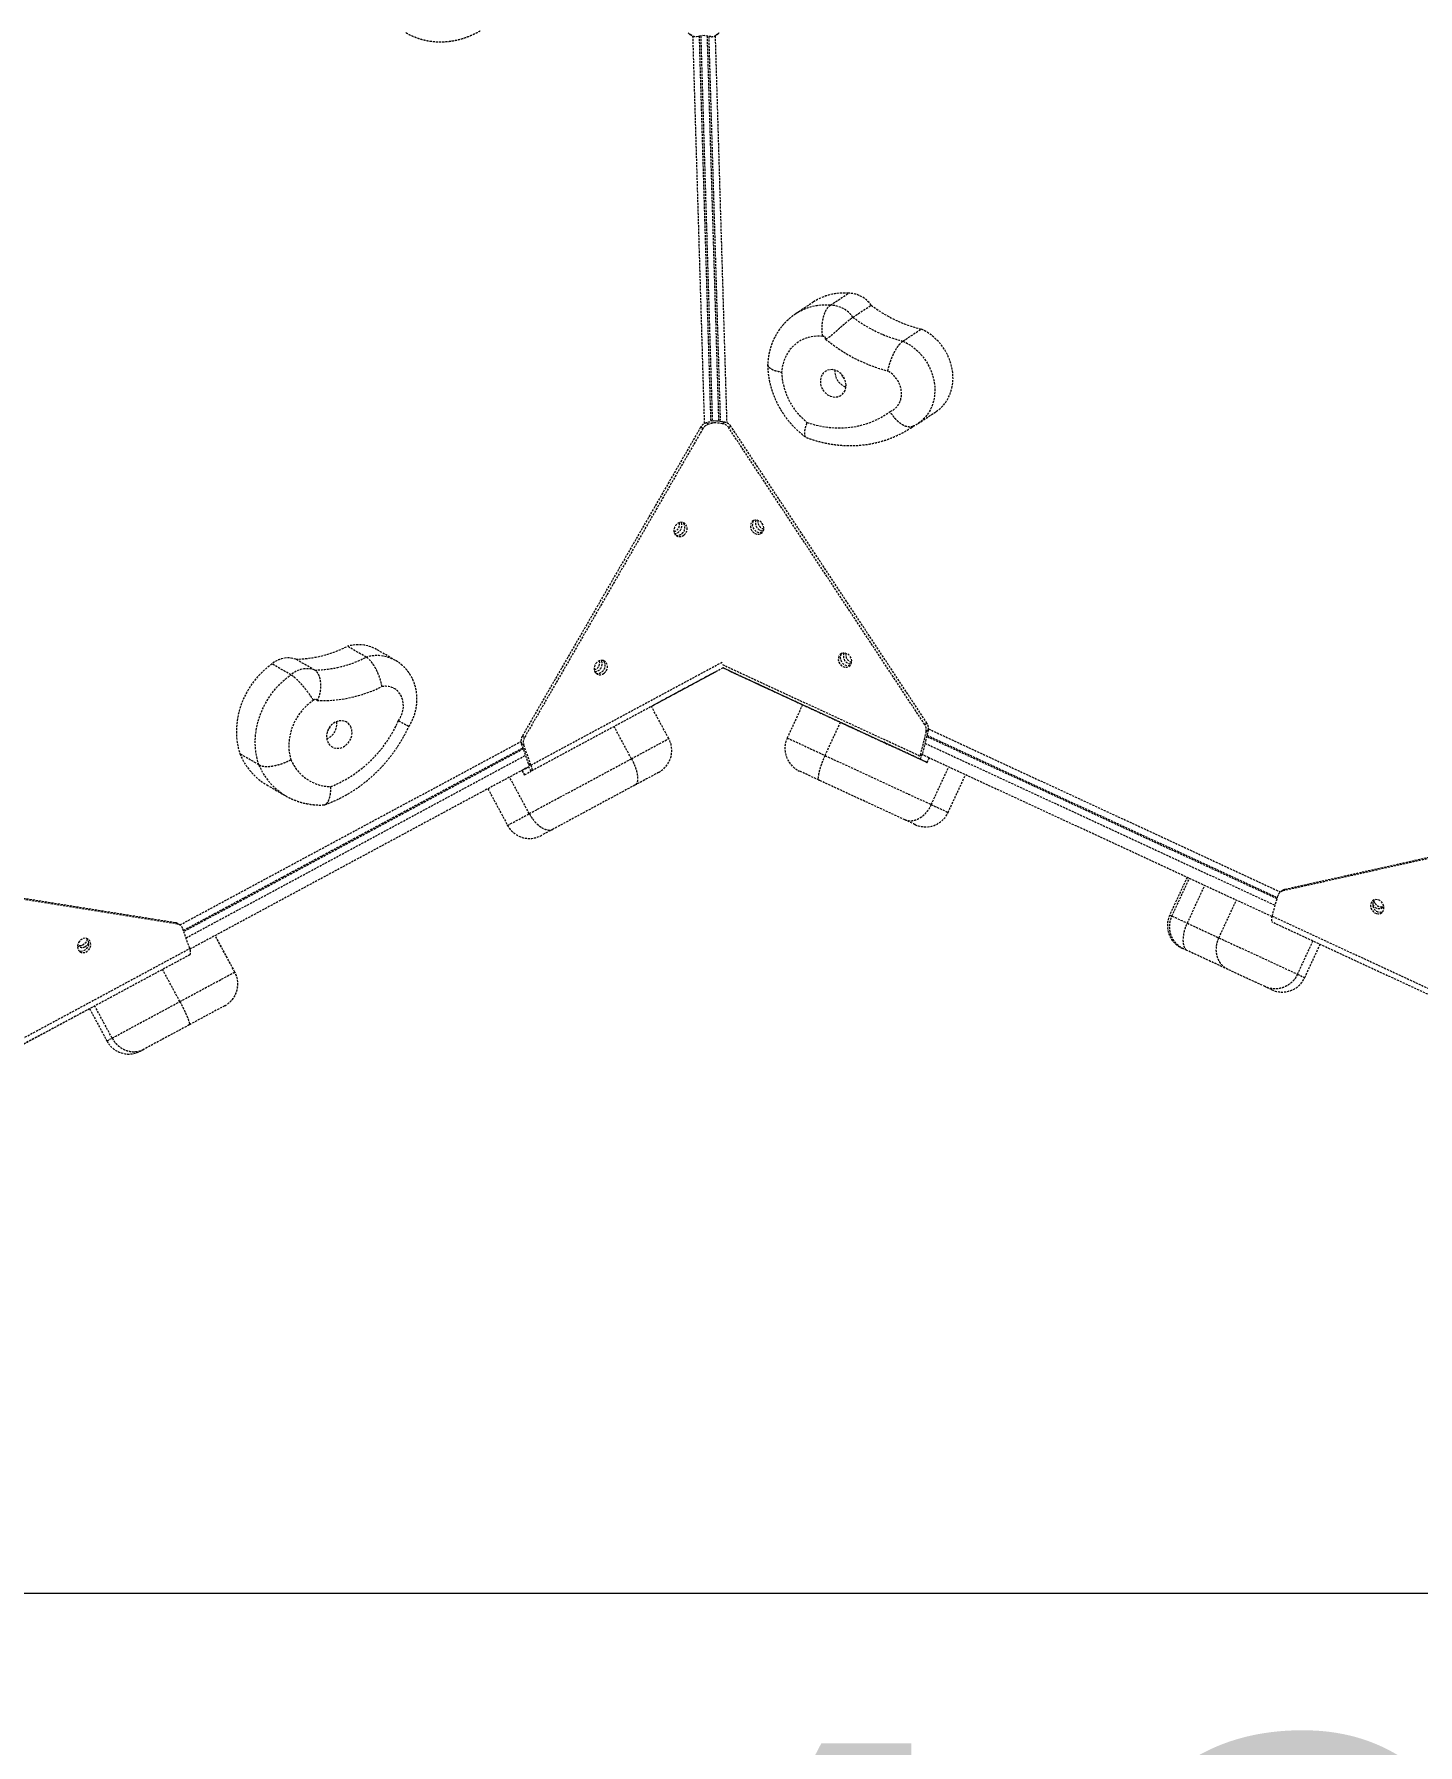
# Model space of a CAD drawing. Header units: millimetres. Extents: x -5934 to 4978, y -3536 to 3518.
# Drawn here: x -827 to 6, y -608 to 422 of the extents above; entities that cross this region are included whole.
import ezdxf

# ---------------------------------------------------------------- set-up
doc = ezdxf.new("R2010")
doc.units = ezdxf.units.MM
doc.linetypes.add('HIDDEN', pattern=[1.905, 1.27, -0.635])
for name, color, linetype in [('DIKOM_ОБЪЕКТ', 7, 'Continuous'), ('DIKOM_РАЗМЕР_ЗОНА', 7, 'Continuous'), ('DIKOM_РАЗМЕР_ОБЪЕКТА', 7, 'Continuous')]:
    doc.layers.add(name, color=color, linetype=linetype)
doc.styles.add('style1', font='arialbd.ttf', dxfattribs={"width": 0.8})
doc.dimstyles.new('1-50', dxfattribs={"dimtxt": 300, "dimasz": 200, "dimexe": 100, "dimexo": 0, "dimgap": 100, "dimtad": 1, "dimtxsty": 'style1', "dimcen": 200, "dimclrd": 7, "dimclre": 7, "dimclrt": 7, "dimadec": 1, "dimazin": 2, "dimtfac": 1, "dimtmove": 0, "dimatfit": 2, "dimfxl": 0, "dimlwd": 25, "dimlwe": 18, "dimarcsym": 0})

# ---------------------------------------------------------------- blocks, each defined once
blk = doc.blocks.new('*D0')
at = {"layer": 'Defpoints', "color": 0, "transparency": 16777216}
for p in [(-2296.9, 639), (2643.2, 244.5), (2643.2, -1241.2)]:
    blk.add_point(p, dxfattribs=at)
at = {"layer": 'DIKOM_РАЗМЕР_ОБЪЕКТА', "color": 7, "lineweight": 18, "transparency": 16777216}
for p, q in [((-2296.9, 639), (-2296.9, -1341.2)), ((2643.2, 244.5), (2643.2, -1341.2))]:
    blk.add_line(p, q, dxfattribs=at)
at = {"layer": 'DIKOM_РАЗМЕР_ОБЪЕКТА', "color": 7, "lineweight": 25, "transparency": 16777216}
blk.add_line((-2096.9, -1241.2), (2443.2, -1241.2), dxfattribs=at)
at = {"layer": 'DIKOM_РАЗМЕР_ОБЪЕКТА', "color": 7, "transparency": 16777216}
for points in [[(-2096.9, -1207.9), (-2096.9, -1274.5), (-2296.9, -1241.2)], [(2443.2, -1207.9), (2443.2, -1274.5), (2643.2, -1241.2)]]:
    blk.add_solid(points, dxfattribs=at)
at = {"layer": 'DIKOM_РАЗМЕР_ОБЪЕКТА', "color": 7, "transparency": 16777216, "insert": (101.5, -873.1), "char_height": 300, "attachment_point": 5, "style": 'style1'}
blk.add_mtext('{\\fArial|b0|i0|c204|p34;\\H1.75x;4950}', dxfattribs=at)
blk = doc.blocks.new('*D1')
at = {"layer": 'Defpoints', "color": 0, "transparency": 16777216}
for p in [(-1315.7, 1399.6), (-2761.5, -516.7), (2199.1, -516.7)]:
    blk.add_point(p, dxfattribs=at)
at = {"layer": 'DIKOM_РАЗМЕР_ОБЪЕКТА', "color": 7, "lineweight": 18, "transparency": 16777216}
for p, q in [((-1315.7, 1399.6), (-2861.5, 1399.6)), ((2199.1, -516.7), (-2861.5, -516.7))]:
    blk.add_line(p, q, dxfattribs=at)
at = {"layer": 'DIKOM_РАЗМЕР_ОБЪЕКТА', "color": 7, "lineweight": 25, "transparency": 16777216}
blk.add_line((-2761.5, 1199.6), (-2761.5, -316.7), dxfattribs=at)
at = {"layer": 'DIKOM_РАЗМЕР_ОБЪЕКТА', "color": 7, "transparency": 16777216}
for points in [[(-2794.9, 1199.6), (-2728.2, 1199.6), (-2761.5, 1399.6)], [(-2794.9, -316.7), (-2728.2, -316.7), (-2761.5, -516.7)]]:
    blk.add_solid(points, dxfattribs=at)
at = {"layer": 'DIKOM_РАЗМЕР_ОБЪЕКТА', "color": 7, "transparency": 16777216, "insert": (-3129.6, 684.6), "char_height": 300, "attachment_point": 5, "rotation": 90, "style": 'style1'}
blk.add_mtext('{\\fArial|b0|i0|c204|p34;\\H1.75x;1950}', dxfattribs=at)
blk = doc.blocks.new('*D2')
at = {"layer": 'Defpoints', "color": 0, "transparency": 16777216}
for p in [(-2311.1, 3518.5), (-5291.9, -2644.4), (2643.3, -2644.4)]:
    blk.add_point(p, dxfattribs=at)
at = {"layer": 'DIKOM_РАЗМЕР_ЗОНА', "color": 7, "lineweight": 18, "transparency": 16777216}
for p, q in [((-2311.1, 3518.5), (-5391.9, 3518.5)), ((2643.3, -2644.4), (-5391.9, -2644.4))]:
    blk.add_line(p, q, dxfattribs=at)
at = {"layer": 'DIKOM_РАЗМЕР_ЗОНА', "color": 7, "lineweight": 25, "transparency": 16777216}
blk.add_line((-5291.9, 3318.5), (-5291.9, -2444.4), dxfattribs=at)
at = {"layer": 'DIKOM_РАЗМЕР_ЗОНА', "color": 7, "transparency": 16777216}
for points in [[(-5325.3, 3318.5), (-5258.6, 3318.5), (-5291.9, 3518.5)], [(-5325.3, -2444.4), (-5258.6, -2444.4), (-5291.9, -2644.4)]]:
    blk.add_solid(points, dxfattribs=at)
at = {"layer": 'DIKOM_РАЗМЕР_ЗОНА', "color": 7, "transparency": 16777216, "insert": (-5660, 631.4), "char_height": 300, "attachment_point": 5, "rotation": 90, "style": 'style1'}
blk.add_mtext('{\\fArial|b0|i0|c204|p34;\\H1.75x;6150}', dxfattribs=at)
blk = doc.blocks.new('*D3')
at = {"layer": 'Defpoints', "color": 0, "transparency": 16777216}
for p in [(-4645.2, 715.4), (4976.7, 143.6), (4976.7, -3436.4)]:
    blk.add_point(p, dxfattribs=at)
at = {"layer": 'DIKOM_РАЗМЕР_ЗОНА', "color": 7, "lineweight": 18, "transparency": 16777216}
for p, q in [((-4645.2, 715.4), (-4645.2, -3536.4)), ((4976.7, 143.6), (4976.7, -3536.4))]:
    blk.add_line(p, q, dxfattribs=at)
at = {"layer": 'DIKOM_РАЗМЕР_ЗОНА', "color": 7, "lineweight": 25, "transparency": 16777216}
blk.add_line((-4445.2, -3436.4), (4776.7, -3436.4), dxfattribs=at)
at = {"layer": 'DIKOM_РАЗМЕР_ЗОНА', "color": 7, "transparency": 16777216}
for points in [[(-4445.2, -3403.1), (-4445.2, -3469.8), (-4645.2, -3436.4)], [(4776.7, -3403.1), (4776.7, -3469.8), (4976.7, -3436.4)]]:
    blk.add_solid(points, dxfattribs=at)
at = {"layer": 'DIKOM_РАЗМЕР_ЗОНА', "color": 7, "transparency": 16777216, "insert": (87.7, -3068.4), "char_height": 300, "attachment_point": 5, "style": 'style1'}
blk.add_mtext('{\\fArial|b0|i0|c204|p34;\\H1.75x;9600}', dxfattribs=at)

msp = doc.modelspace()

# ---------------------------------------------------------------- linework, layer by layer
at = {"layer": 'DIKOM_ОБЪЕКТ', "color": 7, "linetype": 'HIDDEN', "lineweight": 15}
for p, q in [((-431.917, 422.147), (-430.551, 421.358)), ((-423.109, 187.838), (-430.104, 421.139)), ((-428.062, 420.91), (-423.472, 421.591)), ((-419.29, 189.581), (-426.234, 421.181)), ((-425.448, 421.298), (-418.497, 189.483)), ((-419.286, 420.772), (-424.573, 421.428)), ((-414.499, 189.602), (-421.439, 421.039)), ((-420.647, 420.941), (-413.714, 189.748)), ((-416.786, 421.282), (-409.798, 188.239)), ((-416.673, 421.353), (-415.357, 422.222)), ((-357.472, 260.984), (-368.441, 253.742)), ((-347.415, 259.029), (-336.447, 266.27)), ((-333.805, 251.807), (-322.837, 259.048)), ((-368.441, 253.742), (-368.311, 253.828)), ((-303.673, 237.438), (-292.705, 244.68)), ((-425.486, 185.595), (-532.891, -0.452)), ((-424.12, 184.807), (-425.486, 185.595)), ((-419.827, 188.615), (-421.945, 188.222)), ((-421.945, 188.222), (-420.579, 187.433)), ((-412.297, 187.683), (-420.66, 188.719)), ((-416.459, 188.197), (-420.579, 187.433)), ((-410.981, 188.552), (-419.444, 189.6)), ((-413.561, 189.776), (-416.487, 189.234)), ((-412.295, 188.969), (-413.119, 188.817)), ((-412.297, 187.683), (-410.981, 188.552)), ((-407.289, 186.142), (-408.605, 185.273)), ((-289.26, 7.394), (-407.289, 186.142)), ((-298.798, 185.262), (-296.852, 186.547)), ((-297.147, 186.392), (-298.675, 185.344)), ((-294.585, 187.837), (-283.617, 195.079)), ((-424.12, 184.807), (-531.525, -1.241)), ((-290.576, 6.525), (-408.605, 185.273)), ((-626.798, 47.091), (-638.18, 53.663)), ((-609.233, 45.156), (-620.616, 51.728)), ((-672.153, 36.462), (-683.536, 43.033)), ((-657.862, 39.325), (-669.245, 45.896)), ((-527.697, -17.855), (-412.154, 44.317)), ((-412.36, 42.654), (-293.451, -12.398)), ((-412.032, 40.616), (-527.585, -21.561)), ((-419.673, 36.503), (-455.1, 17.441)), ((-419.673, 36.503), (-419.674, 36.504)), ((-416.112, 38.421), (-416.111, 38.419)), ((-412.034, 40.613), (-416.111, 38.419)), ((-293.394, -14.31), (-412.298, 40.74)), ((-407.829, 38.666), (-412.036, 40.614)), ((-404.158, 36.967), (-289.903, -15.927)), ((-444.676, -1.933), (-455.101, 17.442)), ((-364.146, 18.444), (-373.393, -1.524)), ((-467.15, -14.025), (-477.574, 5.349)), ((-350.597, -12.08), (-341.35, 7.89)), ((-289.77, 2.334), (-293.451, -12.398)), ((-288.454, 3.203), (-292.135, -11.529)), ((-290.576, 6.525), (-289.26, 7.394)), ((-288.454, 3.203), (-289.77, 2.334)), ((-289.242, 0.05), (-78.244, -97.657)), ((-288.337, 3.895), (-76.412, -94.241)), ((-738.984, -114.115), (-533.645, -3.632)), ((-736.951, -117.415), (-532.485, -7.402)), ((-532.218, -8.155), (-736.685, -118.168)), ((-532.029, -5.621), (-533.395, -4.832)), ((-529.062, -17.066), (-533.395, -4.832)), ((-532.891, -0.452), (-531.525, -1.241)), ((-527.697, -17.855), (-532.029, -5.621)), ((-290.424, -4.68), (-79.585, -102.314)), ((-78.465, -98.424), (-289.436, -0.729)), ((-735.334, -121.983), (-530.867, -11.97)), ((-528.982, -18.905), (-732.973, -128.662)), ((-691.489, -17.674), (-702.871, -11.103)), ((-532.91, -21.018), (-529.007, -18.919)), ((-527.697, -17.855), (-529.062, -17.066)), ((-527.585, -21.561), (-529.007, -18.919)), ((-293.451, -12.398), (-292.135, -11.529)), ((-292.133, -11.588), (-293.394, -14.31)), ((-289.212, -16.246), (-293.394, -14.31)), ((-292.133, -11.588), (-292.187, -11.563)), ((-287.952, -13.524), (-292.133, -11.588)), ((-289.212, -16.246), (-287.952, -13.524)), ((-289.036, -16.328), (-287.781, -13.618)), ((-287.952, -13.524), (-287.876, -13.559)), ((-81.542, -109.122), (-287.815, -13.602)), ((-286.665, -41.685), (-276.16, -19)), ((-686.689, -29.825), (-675.306, -36.397)), ((-528.659, -47.12), (-540.504, -25.104)), ((-533.125, -21.134), (-531.704, -23.776)), ((-532.91, -21.018), (-531.488, -23.66)), ((-531.488, -23.66), (-527.585, -21.561)), ((-276.519, -46.384), (-266.014, -23.698)), ((-553.597, -32.149), (-541.752, -54.164)), ((106.542, -53.295), (-75.073, -93.648)), ((107.859, -52.426), (-73.757, -92.779)), ((-741.722, -112.814), (-925.424, -83.397)), ((-740.356, -113.603), (-924.059, -84.186)), ((-132.612, -85.473), (-143.117, -108.159)), ((-141.72, -108.805), (-131.215, -86.12)), ((-132.479, -113.085), (-121.974, -90.399)), ((-113.482, -121.882), (-102.977, -99.196)), ((-81.457, -108.813), (-77.865, -96.342)), ((-74.989, -93.299), (-76.305, -94.168)), ((-73.757, -92.779), (-75.073, -93.648)), ((-740.356, -113.603), (-741.722, -112.814)), ((-739.096, -114.048), (-740.461, -113.259)), ((-81.457, -108.813), (45.02, -167.39)), ((45.131, -171.097), (-81.346, -112.52)), ((-733.076, -128.359), (-737.408, -116.125)), ((-705.942, -142.507), (-717.788, -120.491)), ((-705.899, -142.484), (-717.744, -120.468)), ((-855.82, -194.398), (-733.076, -128.359)), ((-732.965, -132.066), (-855.71, -198.105)), ((-66.14, -143.805), (-56.896, -123.844)), ((-61.779, -145.824), (-52.536, -125.863)), ((-739.03, -160.31), (-749.454, -140.937)), ((-705.945, -142.509), (-705.899, -142.484)), ((-793.428, -164.597), (-886.224, -214.525)), ((-793.428, -164.596), (-783.004, -183.97)), ((-779.817, -182.255), (-790.241, -162.882))]:
    msp.add_line(p, q, dxfattribs=at)
at = {"layer": 'DIKOM_ОБЪЕКТ', "color": 7, "linetype": 'HIDDEN', "lineweight": 15, "flags": 128}
for points in [[(-352.001, 240.276), (-354.895, 240.423), (-357.738, 240.222), (-360.494, 239.677), (-363.13, 238.794), (-365.611, 237.585), (-367.906, 236.064), (-369.988, 234.251), (-371.829, 232.168), (-373.406, 229.842), (-374.701, 227.302), (-375.696, 224.579), (-376.38, 221.708), (-376.743, 218.725)], [(-303.673, 237.438), (-300.929, 236.038), (-298.303, 234.341), (-295.829, 232.37), (-293.536, 230.148), (-291.454, 227.703), (-289.607, 225.065), (-288.018, 222.267), (-286.708, 219.342), (-285.691, 216.327), (-284.982, 213.26), (-284.588, 210.177), (-284.514, 207.117), (-284.761, 204.119), (-285.327, 201.218), (-286.204, 198.45), (-287.381, 195.85), (-288.844, 193.45), (-290.575, 191.278), (-292.553, 189.363), (-294.589, 187.835)], [(-283.617, 195.079), (-281.585, 196.605), (-279.607, 198.52), (-277.876, 200.691), (-276.413, 203.092), (-275.236, 205.692), (-274.359, 208.459), (-273.793, 211.36), (-273.546, 214.359), (-273.619, 217.419), (-274.013, 220.501), (-274.723, 223.569), (-275.739, 226.584), (-277.05, 229.508), (-278.638, 232.307), (-280.485, 234.945), (-282.568, 237.39), (-284.861, 239.612), (-287.335, 241.583), (-289.961, 243.279), (-292.705, 244.68)], [(-337.964, 210.902), (-338.143, 212.572), (-338.632, 214.219), (-339.411, 215.775), (-340.449, 217.178), (-341.702, 218.369), (-343.119, 219.3), (-344.642, 219.933), (-346.21, 220.242), (-347.757, 220.214), (-349.221, 219.85), (-350.541, 219.165), (-351.663, 218.188), (-352.542, 216.957), (-353.142, 215.525), (-353.437, 213.949), (-353.417, 212.293), (-353.081, 210.626), (-352.443, 209.016), (-351.53, 207.529), (-350.379, 206.225), (-349.037, 205.159), (-347.559, 204.373), (-346.006, 203.899), (-344.44, 203.759), (-342.927, 203.956), (-341.528, 204.483), (-340.301, 205.318), (-339.295, 206.427), (-338.551, 207.766), (-338.102, 209.278), (-337.964, 210.902)], [(-311.427, 194.988), (-309.657, 195.865), (-308.091, 197.066), (-306.774, 198.558), (-305.741, 200.301), (-305.02, 202.246), (-304.631, 204.34), (-304.586, 206.526), (-304.884, 208.744), (-305.518, 210.934), (-306.47, 213.035), (-307.715, 214.99), (-309.218, 216.745), (-310.938, 218.253), (-312.828, 219.471)], [(-361.344, 188.428), (-356.93, 187.101), (-352.485, 186.11), (-348.031, 185.462), (-343.592, 185.159), (-339.193, 185.204), (-334.857, 185.595), (-330.608, 186.332), (-326.467, 187.41), (-322.457, 188.823), (-318.6, 190.563), (-314.917, 192.622), (-311.427, 194.988)], [(-435.541, 120.632), (-434.66, 121.542), (-434.018, 122.65), (-433.667, 123.867), (-433.637, 125.095), (-433.929, 126.234), (-434.519, 127.192), (-435.361, 127.891), (-436.385, 128.274), (-437.509, 128.311), (-438.642, 127.998), (-439.691, 127.361), (-440.573, 126.452), (-441.215, 125.343), (-441.565, 124.126), (-441.596, 122.898), (-441.304, 121.759), (-440.713, 120.802), (-439.872, 120.103), (-438.848, 119.719), (-437.724, 119.683), (-436.591, 119.995), (-435.541, 120.632)], [(-393.578, 129.356), (-394.468, 128.727), (-395.116, 127.827), (-395.471, 126.729), (-395.502, 125.522), (-395.208, 124.303), (-394.612, 123.172), (-393.763, 122.22), (-392.729, 121.524), (-391.595, 121.14), (-390.451, 121.101), (-389.392, 121.407), (-388.502, 122.036), (-387.853, 122.936), (-387.499, 124.034), (-387.468, 125.241), (-387.762, 126.46), (-388.358, 127.591), (-389.207, 128.543), (-390.241, 129.239), (-391.375, 129.622), (-392.518, 129.662), (-393.578, 129.356)], [(-388.4, 122.141), (-389.135, 121.969), (-390.279, 122.009), (-391.413, 122.393), (-392.447, 123.089), (-393.296, 124.041), (-393.892, 125.172), (-394.186, 126.391), (-394.155, 127.598), (-393.801, 128.696), (-393.253, 129.491)], [(-441.17, 121.474), (-440.533, 121.557), (-439.416, 121.973)], [(-683.536, 43.033), (-686.598, 40.725), (-689.494, 38.155), (-692.199, 35.343), (-694.693, 32.312), (-696.954, 29.086), (-698.965, 25.692), (-700.71, 22.158), (-702.173, 18.511), (-703.345, 14.78), (-704.214, 10.997), (-704.774, 7.192), (-705.021, 3.395), (-704.952, -0.363), (-704.569, -4.052), (-703.873, -7.641), (-702.871, -11.103)], [(-483.538, 37.492), (-482.657, 38.401), (-482.015, 39.51), (-481.664, 40.727), (-481.634, 41.955), (-481.926, 43.094), (-482.516, 44.051), (-483.358, 44.75), (-484.382, 45.134), (-485.506, 45.17), (-486.639, 44.858), (-487.688, 44.221), (-488.57, 43.312), (-489.212, 42.203), (-489.562, 40.986), (-489.593, 39.758), (-489.301, 38.619), (-488.71, 37.661), (-487.869, 36.963), (-486.845, 36.579), (-485.721, 36.542), (-484.588, 36.855), (-483.538, 37.492)], [(-340.68, 49.244), (-341.57, 48.616), (-342.218, 47.716), (-342.573, 46.618), (-342.604, 45.411), (-342.31, 44.192), (-341.714, 43.061), (-340.865, 42.109), (-339.831, 41.413), (-338.697, 41.029), (-337.553, 40.989), (-336.494, 41.296), (-335.604, 41.925), (-334.955, 42.825), (-334.601, 43.923), (-334.57, 45.13), (-334.864, 46.348), (-335.46, 47.48), (-336.309, 48.432), (-337.343, 49.128), (-338.477, 49.511), (-339.62, 49.551), (-340.68, 49.244)], [(-335.503, 42.03), (-336.237, 41.858), (-337.381, 41.898), (-338.515, 42.282), (-339.549, 42.978), (-340.398, 43.93), (-340.994, 45.061), (-341.288, 46.28), (-341.257, 47.487), (-340.902, 48.585), (-340.355, 49.379)], [(-691.489, -17.674), (-692.491, -14.213), (-693.186, -10.624), (-693.57, -6.935), (-693.638, -3.177), (-693.392, 0.62), (-692.831, 4.426), (-691.962, 8.209), (-690.791, 11.939), (-689.327, 15.586), (-687.583, 19.121), (-685.572, 22.515), (-683.31, 25.74), (-680.817, 28.771), (-678.111, 31.583), (-675.216, 34.153), (-672.153, 36.462)], [(-489.168, 38.336), (-488.533, 38.419), (-487.416, 38.835)], [(-416.111, 38.419), (-416.628, 38.141), (-417.139, 37.866), (-417.635, 37.599), (-418.11, 37.344), (-418.557, 37.103), (-418.97, 36.881), (-419.344, 36.68), (-419.673, 36.503)], [(-407.829, 38.666), (-407.295, 38.419), (-406.769, 38.176), (-406.258, 37.939), (-405.769, 37.713), (-405.308, 37.499), (-404.882, 37.302), (-404.497, 37.124), (-404.158, 36.967)], [(-392.622, 31.627), (-392.233, 31.447), (-391.552, 31.132), (-390.632, 30.706), (-389.55, 30.205), (-388.392, 29.669), (-387.252, 29.141), (-386.223, 28.665), (-385.389, 28.279), (-384.815, 28.013), (-384.55, 27.89), (-384.615, 27.92), (-385.003, 28.1), (-385.685, 28.416), (-386.604, 28.841), (-387.686, 29.343), (-388.844, 29.879), (-389.984, 30.406), (-391.013, 30.883), (-391.848, 31.269), (-392.421, 31.535), (-392.686, 31.657), (-392.622, 31.627)], [(-658.497, 21.174), (-661.043, 19.341), (-663.422, 17.236), (-665.605, 14.887), (-667.563, 12.322), (-669.272, 9.574), (-670.712, 6.677), (-671.863, 3.668), (-672.712, 0.584), (-673.247, -2.536), (-673.462, -5.652), (-673.355, -8.726), (-672.926, -11.72), (-672.181, -14.595)], [(-607.469, 8.771), (-606.254, 10.744), (-605.331, 12.864), (-604.725, 15.072), (-604.452, 17.308), (-604.52, 19.511), (-604.928, 21.62), (-605.663, 23.578), (-606.707, 25.331), (-608.029, 26.831), (-609.595, 28.037), (-611.361, 28.916), (-613.279, 29.444), (-615.296, 29.606), (-617.358, 29.398)], [(-635.984, 4.803), (-636.73, 6.153), (-637.736, 7.273), (-638.959, 8.117), (-640.35, 8.65), (-641.853, 8.85), (-643.404, 8.71), (-644.942, 8.234), (-646.402, 7.444), (-647.726, 6.37), (-648.858, 5.056), (-649.753, 3.558), (-650.374, 1.935), (-650.696, 0.255), (-650.705, -1.414), (-650.4, -3.003), (-649.796, -4.448), (-648.915, -5.689), (-647.795, -6.676), (-646.481, -7.368), (-645.026, -7.736), (-643.492, -7.767), (-641.939, -7.457), (-640.432, -6.821), (-639.033, -5.884), (-637.799, -4.684), (-636.78, -3.271), (-636.018, -1.702), (-635.544, -0.043), (-635.378, 1.641), (-635.527, 3.278), (-635.984, 4.803)], [(-341.415, 7.922), (-341.026, 7.742), (-340.345, 7.426), (-339.426, 7.001), (-338.343, 6.499), (-337.185, 5.963), (-336.046, 5.436), (-335.017, 4.959), (-334.182, 4.573), (-333.609, 4.307), (-333.343, 4.185), (-333.408, 4.215), (-333.797, 4.395), (-334.478, 4.71), (-335.397, 5.136), (-336.48, 5.637), (-337.638, 6.173), (-338.777, 6.701), (-339.806, 7.177), (-340.641, 7.563), (-341.214, 7.829), (-341.479, 7.952), (-341.415, 7.922)], [(-467.15, -14.025), (-463.789, -12.217), (-460.631, -10.517), (-457.701, -8.941), (-455.021, -7.499), (-452.613, -6.203), (-450.497, -5.065), (-448.689, -4.092), (-447.203, -3.292), (-446.052, -2.673), (-445.245, -2.239), (-444.788, -1.993), (-444.676, -1.933)], [(-373.393, -1.524), (-373.253, -1.589), (-372.79, -1.803), (-372.011, -2.164), (-370.924, -2.667), (-369.543, -3.307), (-367.885, -4.074), (-365.97, -4.961), (-363.823, -5.956), (-361.468, -7.046), (-358.937, -8.218), (-356.259, -9.458), (-353.467, -10.751), (-350.597, -12.08)], [(-529.062, -17.066), (-528.951, -17.412), (-528.867, -17.736), (-528.813, -18.032), (-528.79, -18.294), (-528.798, -18.518), (-528.838, -18.699), (-528.908, -18.834), (-529.007, -18.919)], [(-528.659, -47.12), (-524.595, -44.933), (-520.341, -42.644), (-515.916, -40.263), (-511.342, -37.802), (-506.639, -35.272), (-501.831, -32.685), (-496.94, -30.053), (-491.988, -27.389), (-487, -24.705), (-481.998, -22.014), (-477.007, -19.328), (-472.05, -16.661), (-467.15, -14.025)], [(-527.697, -17.855), (-527.473, -18.546), (-527.305, -19.194), (-527.198, -19.786), (-527.152, -20.31), (-527.168, -20.758), (-527.247, -21.12), (-527.387, -21.39), (-527.585, -21.561)], [(-350.597, -12.08), (-345.6, -14.394), (-340.529, -16.742), (-335.406, -19.114), (-330.257, -21.499), (-325.105, -23.885), (-319.975, -26.26), (-314.891, -28.615), (-309.877, -30.937), (-304.956, -33.215), (-300.152, -35.44), (-295.488, -37.6), (-290.985, -39.685), (-286.665, -41.685)], [(-289.903, -15.927), (-289.624, -16.056), (-289.397, -16.161), (-289.223, -16.241), (-289.105, -16.296), (-289.044, -16.324), (-289.042, -16.325), (-289.099, -16.299), (-289.212, -16.246)], [(-532.284, -20.681), (-532.564, -20.832), (-532.79, -20.954), (-532.96, -21.045), (-533.071, -21.105), (-533.122, -21.132), (-533.112, -21.127), (-533.041, -21.089), (-532.91, -21.018)], [(-531.488, -23.66), (-531.619, -23.73), (-531.69, -23.769), (-531.704, -23.776)], [(-465.039, -29.922), (-469.343, -32.238), (-473.689, -34.576), (-478.053, -36.924), (-482.412, -39.27), (-486.743, -41.6), (-491.021, -43.902), (-495.225, -46.164), (-499.332, -48.374), (-503.32, -50.519), (-507.167, -52.589), (-510.852, -54.572), (-514.357, -56.458)], [(-450.779, -22.25), (-450.921, -22.326), (-451.374, -22.57), (-452.134, -22.979), (-453.193, -23.548), (-454.54, -24.273), (-456.162, -25.146), (-458.043, -26.158), (-460.164, -27.299), (-462.504, -28.558), (-465.039, -29.922)], [(-354.205, -26.939), (-356.286, -25.976), (-358.286, -25.05), (-360.152, -24.186), (-361.832, -23.408), (-363.281, -22.737), (-364.458, -22.191), (-365.332, -21.787), (-365.879, -21.534), (-366.083, -21.439), (-366.085, -21.438)], [(-302.443, -50.909), (-306.296, -49.125), (-310.31, -47.266), (-314.461, -45.344), (-318.727, -43.368), (-323.087, -41.349), (-327.516, -39.299), (-331.99, -37.227), (-336.486, -35.145), (-340.98, -33.064), (-345.447, -30.995), (-349.863, -28.95), (-354.205, -26.939)], [(-541.752, -54.164), (-541.703, -54.138), (-541.371, -53.959), (-540.729, -53.614), (-539.784, -53.106), (-538.549, -52.441), (-537.038, -51.628), (-535.271, -50.677), (-533.268, -49.599), (-531.055, -48.409), (-528.659, -47.12)], [(-296.434, -53.692), (-296.44, -53.689), (-296.667, -53.584), (-297.214, -53.33), (-298.075, -52.932), (-299.242, -52.391), (-300.703, -51.715), (-302.443, -50.909)], [(-286.665, -41.685), (-284.242, -42.807), (-282.123, -43.789), (-280.324, -44.621), (-278.861, -45.299), (-277.744, -45.816), (-276.983, -46.169), (-276.584, -46.354), (-276.519, -46.384)], [(-514.357, -56.458), (-516.125, -57.409), (-517.701, -58.257), (-519.041, -58.978), (-520.109, -59.553), (-520.876, -59.966), (-521.32, -60.205), (-521.435, -60.266)], [(-18.484, -107.326), (-17.335, -107.436), (-16.251, -107.197), (-15.321, -106.63), (-14.62, -105.779), (-14.204, -104.714), (-14.107, -103.521), (-14.337, -102.297), (-14.875, -101.141), (-15.679, -100.146), (-16.682, -99.393), (-17.803, -98.944), (-18.952, -98.834), (-20.036, -99.072), (-20.966, -99.64), (-21.667, -100.491), (-22.084, -101.556), (-22.18, -102.749), (-21.95, -103.973), (-21.412, -105.129), (-20.608, -106.124), (-19.605, -106.877), (-18.484, -107.326)], [(-20.861, -101.927), (-20.286, -102.703), (-19.334, -103.534), (-18.238, -104.078), (-17.088, -104.289), (-15.975, -104.153), (-14.992, -103.678), (-14.216, -102.904)], [(-19.393, -101.194), (-19.933, -100.093), (-20.127, -99.284)], [(-143.117, -108.159), (-142.97, -108.226), (-142.503, -108.443), (-141.72, -108.805)], [(-141.72, -108.805), (-141.271, -109.013), (-140.59, -109.329), (-139.687, -109.747), (-138.577, -110.261), (-137.279, -110.862), (-135.814, -111.54), (-134.205, -112.285), (-132.479, -113.085)], [(-132.479, -113.085), (-129.504, -114.462), (-126.685, -115.768), (-124.029, -116.998), (-121.545, -118.148), (-119.242, -119.214), (-117.126, -120.194), (-115.204, -121.084), (-113.482, -121.882)], [(-81.457, -108.813), (-81.639, -109.517), (-81.768, -110.173), (-81.84, -110.77), (-81.854, -111.297), (-81.811, -111.743), (-81.71, -112.1), (-81.554, -112.36), (-81.346, -112.52)], [(-15.059, -106.375), (-16.019, -106.567), (-17.168, -106.457)], [(-799.234, -130.128), (-798.274, -130.643), (-797.179, -130.82), (-796.039, -130.646), (-794.945, -130.134), (-793.987, -129.326), (-793.241, -128.288), (-792.769, -127.102), (-792.609, -125.867), (-792.773, -124.68), (-793.248, -123.64), (-793.997, -122.829), (-794.957, -122.314), (-796.052, -122.137), (-797.192, -122.311), (-798.286, -122.823), (-799.244, -123.631), (-799.99, -124.67), (-800.461, -125.855), (-800.622, -127.091), (-800.458, -128.277), (-799.982, -129.317), (-799.234, -130.128)], [(-794.854, -122.531), (-794.863, -122.624), (-795.153, -123.8), (-795.74, -124.88), (-796.575, -125.767), (-797.581, -126.382), (-798.669, -126.671), (-799.744, -126.608), (-800.572, -126.282)], [(-795.097, -122.271), (-794.614, -122.851), (-794.139, -123.892), (-793.975, -125.078), (-794.135, -126.314), (-794.607, -127.499), (-795.352, -128.538), (-796.311, -129.346), (-797.404, -129.858), (-798.545, -130.032), (-799.5, -129.898)], [(-113.482, -121.882), (-111.669, -122.721), (-109.613, -123.673), (-107.34, -124.726), (-104.877, -125.867), (-102.254, -127.081), (-99.505, -128.354), (-96.663, -129.67), (-93.762, -131.013), (-90.84, -132.367), (-87.931, -133.714), (-85.072, -135.037), (-82.298, -136.322), (-79.643, -137.551), (-77.141, -138.71), (-74.82, -139.785), (-72.712, -140.761), (-70.84, -141.628), (-69.229, -142.374), (-67.898, -142.99), (-66.864, -143.469), (-66.14, -143.805)], [(-732.965, -132.066), (-732.767, -131.894), (-732.627, -131.625), (-732.548, -131.263), (-732.531, -130.815), (-732.577, -130.29), (-732.685, -129.698), (-732.852, -129.051), (-733.076, -128.359)], [(-134.63, -128.618), (-135.342, -128.289), (-135.731, -128.109), (-135.808, -128.073)], [(-132.843, -129.446), (-133.156, -129.301), (-133.485, -129.149), (-133.807, -129), (-134.099, -128.865), (-134.342, -128.752), (-134.519, -128.67), (-134.617, -128.625), (-134.636, -128.616)], [(-108.017, -140.943), (-110.273, -139.898), (-112.791, -138.732), (-115.562, -137.449), (-118.576, -136.053), (-121.823, -134.549), (-125.291, -132.943), (-128.969, -131.24), (-132.843, -129.446)], [(-739.03, -160.31), (-735.618, -158.474), (-732.279, -156.678), (-729.039, -154.935), (-725.926, -153.259), (-722.962, -151.665), (-720.174, -150.165), (-717.583, -148.77), (-715.21, -147.493), (-713.074, -146.344), (-711.193, -145.332), (-709.581, -144.465), (-708.253, -143.75), (-707.218, -143.193), (-706.484, -142.799), (-706.059, -142.57), (-705.942, -142.507)], [(-85.656, -151.297), (-86.092, -151.095), (-86.862, -150.739), (-87.943, -150.238), (-89.308, -149.606), (-90.917, -148.861), (-92.728, -148.022), (-94.69, -147.114), (-96.751, -146.16), (-98.852, -145.186), (-100.938, -144.221), (-102.95, -143.289), (-104.835, -142.416), (-106.539, -141.627), (-108.017, -140.943)], [(-66.14, -143.805), (-64.576, -144.529), (-63.353, -145.095), (-62.477, -145.501), (-61.951, -145.744), (-61.779, -145.824)], [(-81.693, -153.132), (-81.836, -153.066), (-82.307, -152.848), (-83.103, -152.479), (-84.222, -151.961), (-85.656, -151.297)], [(-779.817, -182.255), (-777.498, -181.008), (-774.901, -179.61), (-772.046, -178.074), (-768.956, -176.412), (-765.656, -174.636), (-762.172, -172.762), (-758.532, -170.803), (-754.764, -168.776), (-750.899, -166.696), (-746.967, -164.581), (-743, -162.446), (-739.03, -160.31)], [(-712.044, -162.824), (-712.097, -162.852), (-712.441, -163.037), (-713.099, -163.391), (-714.062, -163.91), (-715.32, -164.586), (-716.856, -165.413), (-718.651, -166.378), (-720.682, -167.471), (-722.924, -168.678), (-725.349, -169.982), (-727.926, -171.369), (-730.623, -172.82), (-733.407, -174.318)], [(-712.001, -162.801), (-712.005, -162.803), (-712.044, -162.824)], [(-733.407, -174.318), (-736.534, -176), (-739.65, -177.677), (-742.724, -179.331), (-745.726, -180.946), (-748.625, -182.506), (-751.392, -183.995), (-754, -185.398), (-756.423, -186.702), (-758.637, -187.893), (-760.618, -188.959)], [(-783.004, -183.97), (-782.986, -183.961), (-782.704, -183.809), (-782.079, -183.473), (-781.115, -182.954), (-779.817, -182.255)], [(-760.618, -188.959), (-761.603, -189.489), (-762.275, -189.85), (-762.628, -190.041), (-762.687, -190.072)]]:
    msp.add_lwpolyline(points, dxfattribs=at)
at = {"layer": 'DIKOM_ОБЪЕКТ', "color": 7, "linetype": 'HIDDEN', "lineweight": 15}
for centre, radius, start, end in [((-430.077, 425.326), 3.674, 218.967836, 239.927855), ((-417.385, 425.286), 3.674, 303.502352, 324.465086), ((-428.677, 424.593), 3.735, 219.310484, 279.488228), ((-418.747, 424.484), 3.75, 261.737217, 324.037484), ((-350.176, 225.545), 33.597, 85.285861, 122.668087), ((-339.279, 233.078), 33.313, 85.122905, 123.10243), ((-347.599, 242.247), 16.783, 34.724242, 89.371859), ((-336.631, 249.488), 16.783, 34.724242, 89.371859), ((-274.121, 322.428), 79.939, 232.453026, 256.556894), ((-285.089, 315.186), 79.939, 232.453026, 256.556894), ((-351.692, 238.848), 1.462, 353.654213, 102.195266), ((-288.553, 312.761), 96.396, 230.213826, 255.414102), ((-336.129, 220.305), 40.644, 182.227607, 231.655672), ((-335.032, 219.068), 9.651, 174.850438, 252.018952), ((-335.848, 218.53), 4.904, 193.854424, 233.01919), ((-420.832, 183.022), 5.318, 102.079012, 151.058769), ((-419.467, 182.234), 5.317, 102.074285, 151.063496), ((-413.095, 182.427), 5.316, 32.373597, 81.367291), ((-411.778, 183.296), 5.316, 32.373011, 81.370971), ((-442.797, 126.979), 4.551, 285.868681, 14.25405), ((-441.688, 126.316), 4.901, 297.61919, 24.32468), ((-439.643, 125.187), 4.656, 305.994862, 40.394442), ((-387.648, 127.908), 4.835, 158.391021, 268.353134), ((-386.499, 128.667), 4.55, 169.126499, 257.651054), ((-439.504, 124.41), 3.96, 255.422234, 310.987156), ((-670.418, 116.597), 70.71, 270.950478, 297.123643), ((-631.696, 31.843), 22.763, 60.872821, 106.550909), ((-673.944, 32.254), 14.429, 70.99413, 131.664443), ((-659.036, 110.027), 70.712, 270.950771, 297.123349), ((-620.282, 25.546), 22.51, 60.801431, 106.826037), ((-490.798, 43.841), 4.551, 285.909584, 14.215377), ((-489.689, 43.178), 4.902, 297.622117, 24.295333), ((-487.64, 42.047), 4.656, 305.99599, 40.392527), ((-334.754, 47.794), 4.835, 158.364336, 268.380625), ((-333.604, 48.553), 4.55, 169.08971, 257.685975), ((-662.561, 25.683), 14.429, 70.993467, 131.665106), ((-487.501, 41.27), 3.96, 255.421088, 310.985605), ((-657.502, 20.6), 1.148, 18.622997, 150.015849), ((-653.867, 103.846), 82.919, 268.239575, 296.123271), ((-654.183, 6.95), 9.685, 291.575494, 8.424506), ((-653.324, 6.454), 4.931, 310.528945, 349.471055), ((-676.482, 38.936), 75.318, 292.082542, 336.389965), ((-294.992, 3.502), 5.352, 347.387786, 34.387609), ((-293.677, 4.371), 5.352, 347.389055, 34.38634), ((-528.336, -3.195), 5.317, 148.9437, 197.929512), ((-526.971, -3.984), 5.316, 148.938679, 197.93169), ((-457.886, -9.04), 15, 298.282526, 28.282526), ((-359.781, -7.827), 15, 155.152423, 245.152423), ((-667.341, 3.252), 38.32, 201.999836, 239.676512), ((-655.711, -3.105), 38.631, 202.15683, 239.505199), ((-647.743, -4.368), 26.492, 202.709646, 269.081803), ((-290.13, -40.081), 15, 245.152423, 335.152423), ((-528.543, -47.057), 15, 208.282526, 298.282526), ((-74.241, -97.304), 3.75, 102.826021, 165.131569), ((-72.967, -96.369), 3.676, 102.407227, 123.362574), ((-16.093, -101.838), 4.743, 143.631947, 256.899762), ((-16.045, -99.373), 3.811, 208.541842, 299.099031), ((-742.296, -116.446), 3.677, 60.076805, 81.02189), ((-129.505, -114.462), 15, 155.152423, 245.152423), ((-740.969, -117.303), 3.75, 18.303498, 80.600586), ((-797.846, -124.179), 3.539, 219.51871, 301.208318), ((-798.478, -122.743), 5.099, 298.927289, 332.036669), ((-719.151, -149.614), 15, 298.282526, 28.282526), ((-719.108, -149.591), 15, 298.282526, 28.282526), ((-75.39, -139.521), 15, 245.152423, 335.152423), ((-769.795, -176.863), 15, 208.282526, 298.282526)]:
    msp.add_arc(centre, radius, start, end, dxfattribs=at)
for points, knots in [([(-602.93, 423.164), (-602.402, 422.852), (-600.846, 421.93), (-598.097, 420.7), (-594.723, 419.47), (-591.239, 418.551), (-587.677, 417.928), (-584.054, 417.612), (-580.392, 417.602), (-576.711, 417.9), (-573.034, 418.504), (-569.383, 419.412), (-565.78, 420.617), (-562.25, 422.121), (-559.663, 423.447), (-558.266, 424.276), (-557.983, 424.444)], [0, 0, 0, 0, 0.03971699, 0.11709652, 0.19443557, 0.27181628, 0.34932311, 0.42702575, 0.50498773, 0.58325921, 0.66186361, 0.74081979, 0.82012524, 0.89976318, 0.97970536, 1, 1, 1, 1]), ([(-352.001, 240.276), (-352.004, 240.289), (-352.245, 241.362), (-352.435, 243.309), (-352.428, 246.116), (-352.202, 248.603), (-351.778, 250.999), (-351.179, 253.195), (-350.415, 255.169), (-349.522, 256.822), (-348.515, 258.173), (-347.785, 258.741), (-347.415, 259.029)], [0, 0, 0, 0, 0.00168083, 0.14323113, 0.24886275, 0.35755752, 0.46311837, 0.5717363, 0.67727096, 0.78586445, 0.89140034, 1, 1, 1, 1]), ([(-368.287, 253.826), (-368.386, 253.767), (-369.449, 253.133), (-371.316, 251.674), (-373.845, 249.45), (-376.141, 246.971), (-378.21, 244.289), (-380.033, 241.415), (-381.601, 238.368), (-382.902, 235.168), (-383.928, 231.837), (-384.664, 228.396), (-385.039, 225.572), (-385.133, 223.9), (-385.16, 223.415)], [0, 0, 0, 0, 0.00967855, 0.10405957, 0.19832527, 0.29258275, 0.38694681, 0.48153841, 0.57644544, 0.67175271, 0.7675145, 0.86375923, 0.96048906, 1, 1, 1, 1]), ([(-350.239, 238.686), (-350.232, 238.689), (-349.708, 238.879), (-348.703, 239.469), (-347.104, 240.652), (-345.339, 242.125), (-343.446, 243.784), (-341.558, 245.463), (-339.746, 247.062), (-338.01, 248.559), (-336.425, 249.869), (-334.978, 250.999), (-334.2, 251.535), (-333.805, 251.807)], [0, 0, 0, 0, 0.00108065, 0.08125778, 0.16437802, 0.2682252, 0.3751116, 0.47807282, 0.58395555, 0.68648693, 0.79196015, 0.89449209, 1, 1, 1, 1]), ([(-312.828, 219.471), (-312.825, 219.485), (-312.601, 220.505), (-312.128, 222.348), (-311.274, 225.02), (-310.382, 227.386), (-309.376, 229.674), (-308.296, 231.777), (-307.148, 233.676), (-305.983, 235.274), (-304.803, 236.59), (-304.054, 237.153), (-303.673, 237.438)], [0, 0, 0, 0, 0.00204523, 0.14515002, 0.25093915, 0.35975802, 0.46508443, 0.57343224, 0.67855402, 0.78670766, 0.89182565, 1, 1, 1, 1]), ([(-385.162, 223.305), (-385.147, 222.635), (-385.106, 220.667), (-384.792, 217.392), (-384.147, 213.503), (-383.205, 209.647), (-381.979, 205.846), (-380.475, 202.124), (-378.702, 198.507), (-376.671, 195.016), (-374.395, 191.675), (-371.886, 188.504), (-369.161, 185.523), (-366.233, 182.759), (-363.845, 180.789), (-362.43, 179.765), (-362.094, 179.522)], [0, 0, 0, 0, 0.03998886, 0.11731543, 0.19476388, 0.27240199, 0.35019871, 0.42812741, 0.50615963, 0.58428129, 0.66247329, 0.7407202, 0.81900516, 0.89731153, 0.97562197, 1, 1, 1, 1]), ([(-385.117, 223.412), (-385.135, 223.303), (-385.2, 222.913), (-384.865, 222.243), (-384.123, 221.427), (-382.968, 220.663), (-381.445, 219.961), (-379.433, 219.291), (-377.762, 218.91), (-376.766, 218.73), (-376.743, 218.725)], [0, 0, 0, 0, 0.05831998, 0.20912971, 0.3557187, 0.50655774, 0.65322082, 0.80413207, 0.99534919, 1, 1, 1, 1]), ([(-362.088, 179.53), (-362.252, 179.683), (-362.592, 179.999), (-362.846, 180.928), (-362.899, 182.174), (-362.716, 183.738), (-362.257, 185.776), (-361.72, 187.426), (-361.348, 188.417), (-361.344, 188.428)], [0, 0, 0, 0, 0.14505708, 0.30027213, 0.45991942, 0.61663582, 0.77778448, 0.9974541, 1, 1, 1, 1]), ([(-297.676, 186.153), (-297.892, 186.042), (-298.508, 185.726), (-299.725, 185.625), (-301.275, 185.827), (-302.921, 186.423), (-304.634, 187.385), (-306.338, 188.676), (-308.012, 190.284), (-309.749, 192.341), (-310.853, 193.996), (-311.418, 194.973), (-311.427, 194.988)], [0, 0, 0, 0, 0.06159822, 0.17535014, 0.28589391, 0.39963578, 0.51028803, 0.62412896, 0.73506099, 0.84918665, 0.99774654, 1, 1, 1, 1]), ([(-297.655, 186.114), (-296.842, 186.508), (-295.783, 187.022), (-294.828, 187.704), (-294.606, 187.862)], [0, 0, 0, 0, 0.768133377, 1, 1, 1, 1]), ([(-361.807, 179.371), (-361.126, 179.119), (-358.911, 178.302), (-355.108, 177.144), (-350.4, 176), (-345.667, 175.168), (-340.929, 174.645), (-336.207, 174.433), (-331.52, 174.533), (-326.885, 174.944), (-322.323, 175.662), (-317.85, 176.685), (-313.485, 178.007), (-309.242, 179.618), (-305.144, 181.526), (-301.611, 183.436), (-299.523, 184.822), (-298.686, 185.379)], [0, 0, 0, 0, 0.03187198, 0.10369773, 0.17545381, 0.2470675, 0.31851827, 0.38978928, 0.4608701, 0.53175042, 0.60243013, 0.67291472, 0.74321252, 0.81334372, 0.8833348, 0.95321333, 1, 1, 1, 1]), ([(-617.358, 29.398), (-617.36, 29.413), (-617.528, 30.464), (-617.942, 32.341), (-618.778, 35.027), (-619.695, 37.381), (-620.756, 39.637), (-621.907, 41.692), (-623.133, 43.533), (-624.374, 45.066), (-625.62, 46.312), (-626.402, 46.829), (-626.798, 47.091)], [0, 0, 0, 0, 0.00204374, 0.14514649, 0.25093704, 0.35975823, 0.46508269, 0.57343204, 0.6785539, 0.78670651, 0.89182833, 1, 1, 1, 1]), ([(-601.172, 5.359), (-601.163, 5.371), (-600.576, 6.228), (-599.589, 8.051), (-598.314, 10.854), (-597.341, 13.782), (-596.66, 16.786), (-596.287, 19.836), (-596.229, 22.895), (-596.489, 25.924), (-597.065, 28.887), (-597.95, 31.746), (-599.132, 34.465), (-600.593, 37.012), (-602.313, 39.356), (-604.265, 41.479), (-606.439, 43.329), (-608.14, 44.564), (-609.153, 45.089), (-609.326, 45.179)], [0, 0, 0, 0, 0.00097611, 0.06747129, 0.13413659, 0.20094465, 0.26783622, 0.33474571, 0.40159161, 0.46827279, 0.53468413, 0.60073054, 0.6663279, 0.73142339, 0.79599837, 0.86006871, 0.92367842, 0.98689477, 1, 1, 1, 1]), ([(-658.497, 21.174), (-658.504, 21.183), (-659.093, 21.965), (-660.107, 23.488), (-661.713, 25.722), (-663.243, 27.733), (-664.843, 29.69), (-666.442, 31.5), (-668.029, 33.145), (-669.528, 34.539), (-670.942, 35.697), (-671.746, 36.204), (-672.153, 36.462)], [0, 0, 0, 0, 0.001679762, 0.143233976, 0.248864607, 0.357557745, 0.463119133, 0.571734288, 0.677270764, 0.785864774, 0.891405924, 1, 1, 1, 1]), ([(-656.414, 20.967), (-656.409, 20.974), (-656.024, 21.496), (-655.418, 22.679), (-654.727, 24.699), (-654.262, 26.982), (-654.069, 29.391), (-654.152, 31.708), (-654.486, 33.818), (-655.051, 35.707), (-655.814, 37.276), (-656.751, 38.546), (-657.488, 39.063), (-657.862, 39.325)], [0, 0, 0, 0, 0.00108138, 0.08125658, 0.16437555, 0.26822587, 0.37511345, 0.47807301, 0.58395635, 0.68648373, 0.79196253, 0.89448831, 1, 1, 1, 1]), ([(-651.831, -41.721), (-651.144, -41.477), (-648.934, -40.691), (-645.26, -39.139), (-640.847, -36.981), (-636.54, -34.541), (-632.351, -31.836), (-628.298, -28.874), (-624.397, -25.667), (-620.663, -22.228), (-617.11, -18.57), (-613.752, -14.708), (-610.602, -10.655), (-607.67, -6.428), (-604.98, -2.039), (-602.809, 1.899), (-601.64, 4.416), (-601.194, 5.377)], [0, 0, 0, 0, 0.03188697, 0.10249978, 0.17318925, 0.24399954, 0.31491995, 0.38592953, 0.4570157, 0.52816668, 0.59936868, 0.67061476, 0.7418958, 0.81320651, 0.8845409, 0.95589607, 1, 1, 1, 1]), ([(-601.208, 5.383), (-601.214, 5.378), (-601.23, 5.366), (-601.686, 5.586), (-602.491, 6.003), (-603.651, 6.627), (-605.252, 7.509), (-606.623, 8.285), (-607.457, 8.764), (-607.469, 8.771)], [0, 0, 0, 0, 0.11762979, 0.28024952, 0.44756988, 0.6106108, 0.77833881, 0.99668285, 1, 1, 1, 1]), ([(-691.489, -17.674), (-691.077, -17.874), (-690.242, -18.279), (-688.585, -18.616), (-686.665, -18.744), (-684.54, -18.638), (-682.241, -18.305), (-679.87, -17.758), (-677.452, -17.004), (-674.867, -15.986), (-673.126, -15.125), (-672.203, -14.608), (-672.181, -14.595)], [0, 0, 0, 0, 0.105775566, 0.214612342, 0.320385718, 0.4292268, 0.535023469, 0.643883176, 0.749731704, 0.858646716, 0.996647229, 1, 1, 1, 1]), ([(-467.15, -14.025), (-466.772, -14.758), (-466.005, -16.246), (-465.065, -18.498), (-464.305, -20.711), (-463.77, -22.794), (-463.464, -24.724), (-463.402, -26.419), (-463.587, -27.859), (-464.07, -29.128), (-464.636, -29.704), (-465.034, -29.92), (-465.039, -29.922)], [0, 0, 0, 0, 0.1043147, 0.21165744, 0.31596579, 0.42327822, 0.52798877, 0.63567797, 0.74139313, 0.85010049, 0.99828512, 1, 1, 1, 1]), ([(-350.597, -12.08), (-350.938, -12.836), (-351.63, -14.37), (-352.534, -16.643), (-353.318, -18.841), (-353.939, -20.865), (-354.394, -22.693), (-354.664, -24.241), (-354.749, -25.492), (-354.637, -26.487), (-354.396, -26.849), (-354.208, -26.938), (-354.205, -26.939)], [0, 0, 0, 0, 0.10538482, 0.21383211, 0.31921608, 0.42765289, 0.53313495, 0.64166493, 0.74742028, 0.85622113, 0.99784562, 1, 1, 1, 1]), ([(-652.619, -41.836), (-652.513, -41.845), (-652.048, -41.882), (-651.287, -41.526), (-650.382, -40.776), (-649.604, -39.601), (-648.978, -38.09), (-648.512, -36.247), (-648.19, -33.882), (-648.138, -31.995), (-648.167, -30.869), (-648.167, -30.856)], [0, 0, 0, 0, 0.03788561, 0.165189033, 0.29615832, 0.423944793, 0.555372625, 0.684391494, 0.817059222, 0.997910794, 1, 1, 1, 1]), ([(-675.312, -36.385), (-675.26, -36.418), (-674.198, -37.091), (-671.979, -38.153), (-668.668, -39.534), (-665.227, -40.59), (-661.701, -41.357), (-658.104, -41.811), (-655.065, -41.956), (-653.233, -41.893), (-652.619, -41.872)], [0, 0, 0, 0, 0.0077989, 0.16015089, 0.31236482, 0.46458647, 0.6169846, 0.76970158, 0.92287276, 1, 1, 1, 1]), ([(-528.659, -47.12), (-528.246, -47.84), (-527.41, -49.301), (-525.936, -51.281), (-524.335, -53.058), (-522.663, -54.54), (-520.944, -55.716), (-519.254, -56.532), (-517.615, -56.98), (-515.937, -57.048), (-514.892, -56.744), (-514.365, -56.462), (-514.357, -56.458)], [0, 0, 0, 0, 0.10538533, 0.21383073, 0.3192112, 0.42765139, 0.53313584, 0.64166266, 0.74742102, 0.85622254, 0.99784987, 1, 1, 1, 1]), ([(-286.665, -41.685), (-287.036, -42.422), (-287.789, -43.918), (-289.213, -45.935), (-290.821, -47.735), (-292.565, -49.228), (-294.421, -50.401), (-296.314, -51.202), (-298.223, -51.62), (-300.304, -51.634), (-301.691, -51.259), (-302.434, -50.913), (-302.443, -50.909)], [0, 0, 0, 0, 0.10430795, 0.21165568, 0.31596174, 0.42327894, 0.52798305, 0.63567572, 0.74139204, 0.85009992, 0.99828503, 1, 1, 1, 1]), ([(-134.63, -128.618), (-134.642, -128.613), (-135.659, -128.144), (-137.32, -127.128), (-139.35, -125.259), (-140.863, -123.288), (-142.033, -121.064), (-142.807, -118.688), (-143.179, -116.185), (-143.123, -113.673), (-142.676, -111.162), (-142.042, -109.598), (-141.72, -108.805)], [0, 0, 0, 0, 0.00168198, 0.14323217, 0.24886688, 0.35755791, 0.46311681, 0.57173575, 0.67727298, 0.7858644, 0.89140415, 1, 1, 1, 1]), ([(-132.843, -129.446), (-132.844, -129.446), (-132.909, -129.415), (-133.202, -129.206), (-133.73, -128.557), (-134.271, -127.501), (-134.697, -126.021), (-134.926, -124.232), (-134.926, -122.229), (-134.684, -120.031), (-134.196, -117.747), (-133.477, -115.392), (-132.815, -113.861), (-132.479, -113.085)], [0, 0, 0, 0, 0.00107886, 0.08125704, 0.16437611, 0.26822602, 0.3751128, 0.47807317, 0.58395996, 0.6864871, 0.79195929, 0.89449268, 1, 1, 1, 1]), ([(-108.017, -140.943), (-108.029, -140.937), (-108.904, -140.53), (-110.335, -139.617), (-112.064, -137.872), (-113.332, -136.008), (-114.286, -133.881), (-114.881, -131.591), (-115.111, -129.158), (-114.957, -126.7), (-114.447, -124.226), (-113.807, -122.67), (-113.482, -121.882)], [0, 0, 0, 0, 0.00204381, 0.14514787, 0.2509362, 0.35975628, 0.46508556, 0.57343403, 0.67855359, 0.78670609, 0.89182822, 1, 1, 1, 1]), ([(-66.14, -143.805), (-66.523, -144.541), (-67.301, -146.035), (-68.899, -147.987), (-70.779, -149.677), (-72.889, -151.011), (-75.198, -151.981), (-77.606, -152.54), (-80.086, -152.682), (-82.797, -152.369), (-84.645, -151.763), (-85.641, -151.304), (-85.656, -151.297)], [0, 0, 0, 0, 0.10538468, 0.21382723, 0.31921409, 0.42764955, 0.5331355, 0.64166504, 0.74742246, 0.85622105, 0.99784767, 1, 1, 1, 1]), ([(-739.03, -160.31), (-738.64, -161.044), (-737.849, -162.533), (-736.754, -164.722), (-735.753, -166.827), (-734.896, -168.751), (-734.191, -170.475), (-733.672, -171.92), (-733.342, -173.069), (-733.206, -173.951), (-733.294, -174.255), (-733.404, -174.316), (-733.407, -174.318)], [0, 0, 0, 0, 0.10577385, 0.21461553, 0.32038854, 0.4292284, 0.53501999, 0.64388007, 0.74972916, 0.85864369, 0.99664501, 1, 1, 1, 1]), ([(-779.817, -182.255), (-779.394, -182.965), (-778.537, -184.404), (-776.868, -186.263), (-774.954, -187.856), (-772.852, -189.096), (-770.591, -189.974), (-768.267, -190.452), (-765.904, -190.521), (-763.309, -190.134), (-761.568, -189.469), (-760.629, -188.965), (-760.618, -188.959)], [0, 0, 0, 0, 0.10431164, 0.21165922, 0.3159641, 0.42328008, 0.52798708, 0.63567908, 0.74139487, 0.85010261, 0.9982833, 1, 1, 1, 1])]:
    msp.add_open_spline(points, degree=3, knots=knots, dxfattribs=at)

# ---------------------------------------------------------------- dimensions: what is measured, and where the dimension line sits
at = {"layer": 'DIKOM_РАЗМЕР_ЗОНА'}
dim = msp.add_linear_dim(base=(-5291.948, -2644.366), p1=(-2311.073, 3518.487), p2=(2643.327, -2644.366), angle=90, text='{\\fArial|b0|i0|c204|p34;\\H1.75x;6150}', dimstyle='1-50', dxfattribs=at)
dim.commit()
dim.dimension.update_dxf_attribs({"geometry": '*D2', "text_midpoint": (-5291.948, 631.362), "dimtype": 160})
dim = msp.add_linear_dim(base=(4976.687, -3436.446), p1=(-4645.215, 715.379), p2=(4976.687, 143.643), text='{\\fArial|b0|i0|c204|p34;\\H1.75x;9600}', dimstyle='1-50', dxfattribs=at)
dim.commit()
dim.dimension.update_dxf_attribs({"geometry": '*D3', "text_midpoint": (87.741, -3436.446), "dimtype": 160})
at = {"layer": 'DIKOM_РАЗМЕР_ОБЪЕКТА'}
dim = msp.add_linear_dim(base=(-2761.526, -516.724), p1=(-1315.667, 1399.616), p2=(2199.135, -516.724), angle=90, text='{\\fArial|b0|i0|c204|p34;\\H1.75x;1950}', dimstyle='1-50', dxfattribs=at)
dim.commit()
dim.dimension.update_dxf_attribs({"geometry": '*D1', "text_midpoint": (-2761.526, 684.6), "dimtype": 160})
dim = msp.add_linear_dim(base=(2643.204, -1241.198), p1=(-2296.887, 638.997), p2=(2643.204, 244.499), text='{\\fArial|b0|i0|c204|p34;\\H1.75x;4950}', dimstyle='1-50', dxfattribs=at)
dim.commit()
dim.dimension.update_dxf_attribs({"geometry": '*D0', "text_midpoint": (101.53, -1241.198), "dimtype": 160})

doc.saveas('drawing.dxf')
